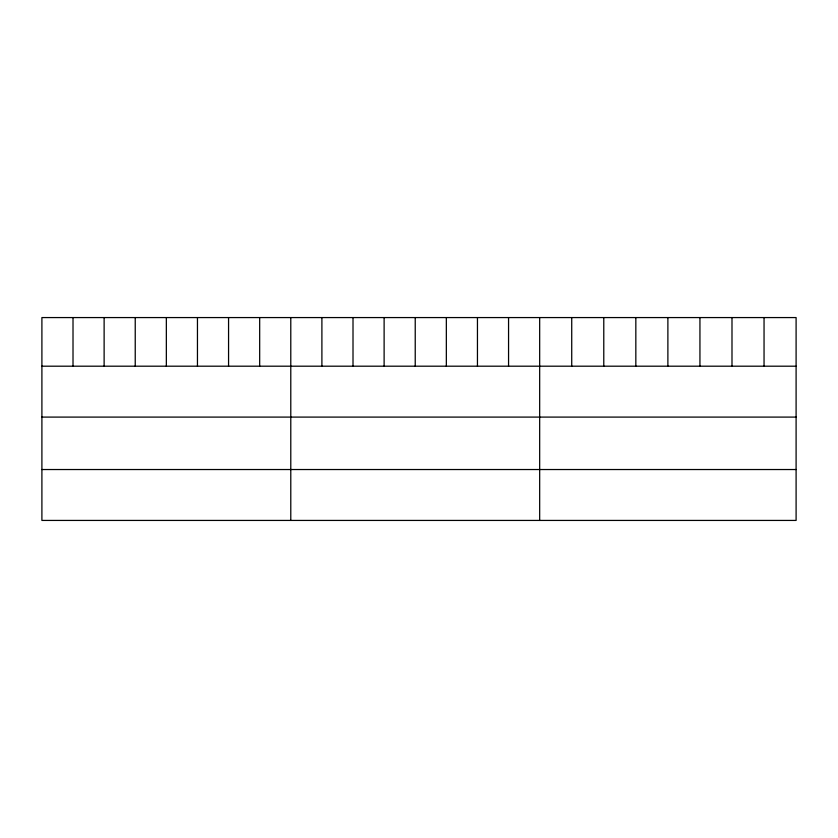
<?xml version="1.0" encoding="UTF-8"?>
<svg xmlns="http://www.w3.org/2000/svg" width="838" height="838" viewBox="0 0 838 838"><rect width="100%" height="100%" fill="white"/><g stroke="black" fill="none" stroke-linecap="round" stroke-linejoin="round"><path stroke-width="1.26" d="M796.1 366.196L796.1 520.429L41.9 520.429L41.9 317.571L796.1 317.571L796.1 366.196L41.9 366.196M41.9 417.094L796.1 417.094M41.9 469.531L796.1 469.531M764.047 317.571L764.047 366.196M731.993 317.571L731.993 366.196M699.94 317.571L699.94 366.196M667.886 317.571L667.886 366.196M635.833 317.571L635.833 366.196M603.779 317.571L603.779 366.196M571.726 317.571L571.726 366.196M539.672 317.571L539.672 520.429M508.561 317.571L508.561 366.196M477.451 317.571L477.451 366.196M446.34 317.571L446.34 366.196M415.229 317.571L415.229 366.196M384.118 317.571L384.118 366.196M353.008 317.571L353.008 366.196M321.897 317.571L321.897 366.196M290.786 317.571L290.786 520.429M259.675 317.571L259.675 366.196M228.565 317.571L228.565 366.196M197.454 317.571L197.454 366.196M166.343 317.571L166.343 366.196M135.232 317.571L135.232 366.196M104.122 317.571L104.122 366.196M73.011 317.571L73.011 366.196"/></g></svg>
